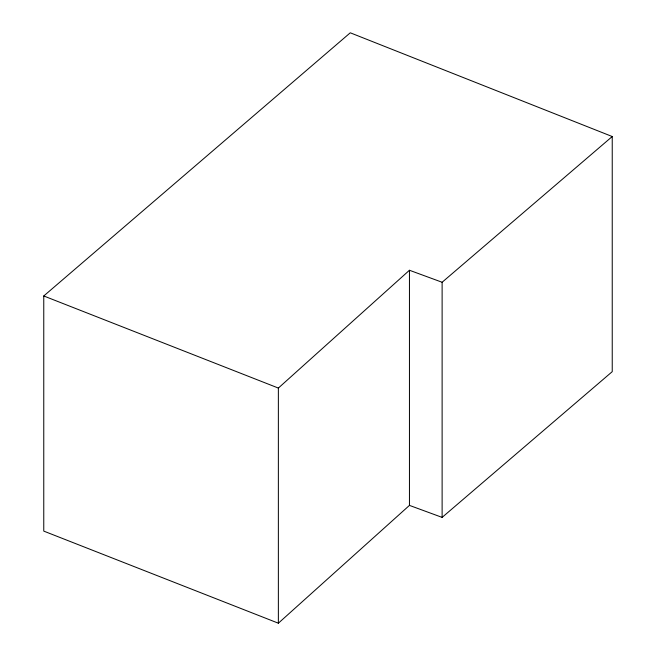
<?xml version="1.0" encoding="UTF-8"?>
<svg xmlns="http://www.w3.org/2000/svg" width="656" height="656" viewBox="0 0 656 656"><rect width="100%" height="100%" fill="white"/><g stroke="black" fill="none" stroke-linecap="round" stroke-linejoin="round"><path stroke-width="0.98" d="M278.365 623.2L278.365 388.065L409.451 270.256L442.119 282.26L612.237 136.53L350.271 32.8L43.763 295.971L43.763 531.106L278.365 623.2L409.451 505.391L409.451 270.256M409.451 505.391L442.119 517.387L612.237 371.657L612.237 136.53M43.763 295.971L278.365 388.065M442.119 282.26L442.119 517.387"/></g></svg>
